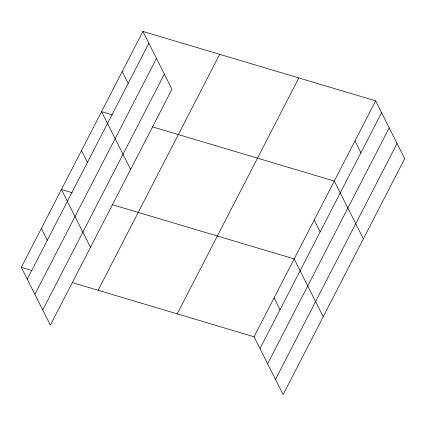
<?xml version="1.0" encoding="UTF-8"?>
<svg xmlns="http://www.w3.org/2000/svg" width="426" height="426" viewBox="0 0 426 426"><rect width="100%" height="100%" fill="white"/><g stroke="black" fill="none" stroke-linecap="round" stroke-linejoin="round"><path stroke-width="0.64" d="M142.891 31.428L171.96 89.231L50.369 325.16L21.3 267.358L142.891 31.428L375.631 100.84L404.7 158.642L283.109 394.572L254.04 336.769L72.292 282.566M27.253 279.195L148.844 43.271M34.884 294.366L156.475 58.437M42.744 309.99L164.335 74.065M98.102 290.26L219.694 54.336M177.237 313.861L298.823 77.937M254.04 336.769L375.631 100.84M259.993 348.606L381.584 112.682M267.624 363.772L389.21 127.848M275.484 379.401L397.069 143.477M112.251 114.839L101.548 111.644L130.622 169.447M152.54 126.852L334.288 181.055L363.362 238.858M72.127 192.69L61.424 189.501L90.498 247.304M112.416 204.709L294.164 258.912L323.233 316.715M21.3 267.358L32.003 270.547M354.959 140.947L360.913 152.79M314.228 219.981L320.182 231.824M274.099 297.838L280.058 309.681M122.219 71.536L128.173 83.379M81.488 150.575L87.442 162.412M41.365 228.427L47.318 240.269"/></g></svg>
